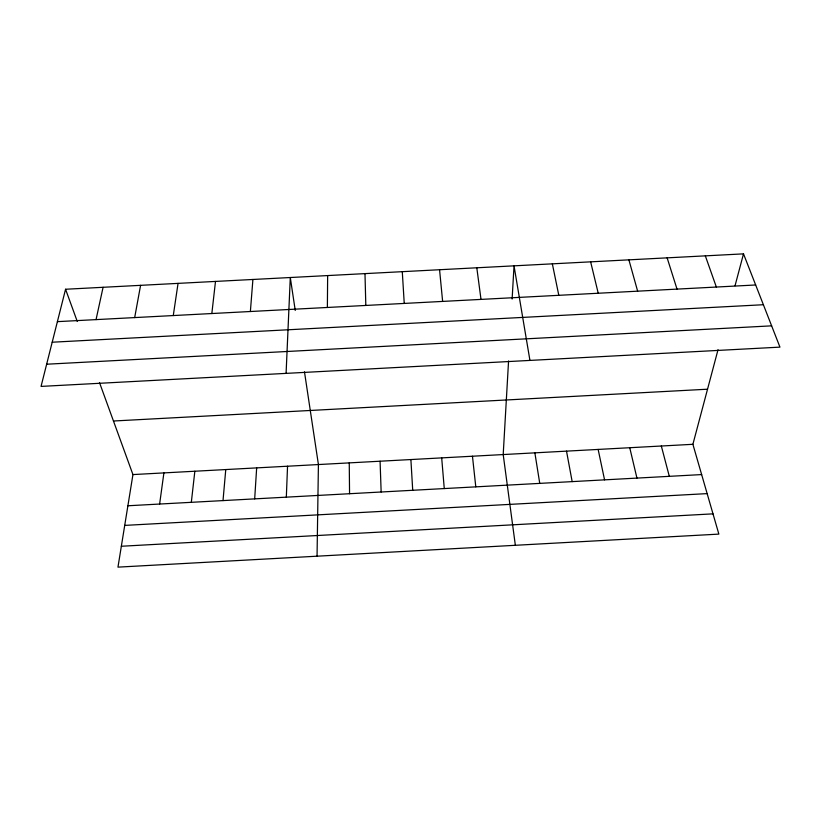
<?xml version="1.0" encoding="UTF-8"?>
<svg xmlns="http://www.w3.org/2000/svg" width="821" height="821" viewBox="0 0 821 821"><rect width="100%" height="100%" fill="white"/><g stroke="black" fill="none" stroke-linecap="round" stroke-linejoin="round"><path stroke-width="1.23" d="M327.374 307.475L327.651 275.569M317.05 556.197L318.415 464.553L304.468 371.81M286.324 497.157L287.545 466.215M286.088 373.381L290.295 277.519L295.242 310.441M508.568 360.963L503.201 454.557L515.352 545.298M512.119 299.049L514.028 265.84L529.935 360.419M254.684 498.87L256.665 467.888M250.374 311.518L252.909 279.468M223.014 500.594L225.765 469.561M191.324 502.319L194.844 471.233M211.839 313.54L215.492 281.429M159.623 504.043L163.902 472.906M173.272 315.562L178.054 283.378M99.485 382.565L132.94 474.579L117.967 567.137L718.857 534.112L692.893 444.305L718.036 349.695M134.675 317.594L140.586 285.339M96.047 319.615L103.087 287.288M65.567 289.249L41.05 386.404L779.95 347.129L743.508 253.863L65.567 289.249L77.266 321.452M735.041 285.739L743.508 253.863M124.72 525.399L707.148 493.616M121.344 546.252L712.997 513.854M46.653 364.216L771.627 325.845M113.462 421.009L707.538 389.205M132.94 474.579L692.893 444.305M127.891 505.767L701.647 474.579M57.388 321.647L755.669 284.979M52.195 342.213L763.376 304.724M705.331 255.854L716.353 287.042M667.134 257.845L677.017 289.105M628.896 259.846L637.64 291.178M661.326 446.008L669.31 476.334M590.638 261.837L598.232 293.251M629.748 447.722L636.942 478.089M598.14 449.426L604.564 479.854M552.348 263.839L558.803 295.314M566.511 451.14L572.165 481.609M534.871 452.853L539.746 483.374M476.806 267.779L481.003 299.398M472.455 456.219L475.79 486.853M439.563 269.729L442.632 301.42M441.688 457.882L444.264 488.567M402.28 271.669L404.24 303.431M410.89 459.555L412.717 490.281M380.082 461.217L381.149 491.995M364.986 273.619L365.817 305.453M349.253 462.88L349.561 493.719"/></g></svg>
